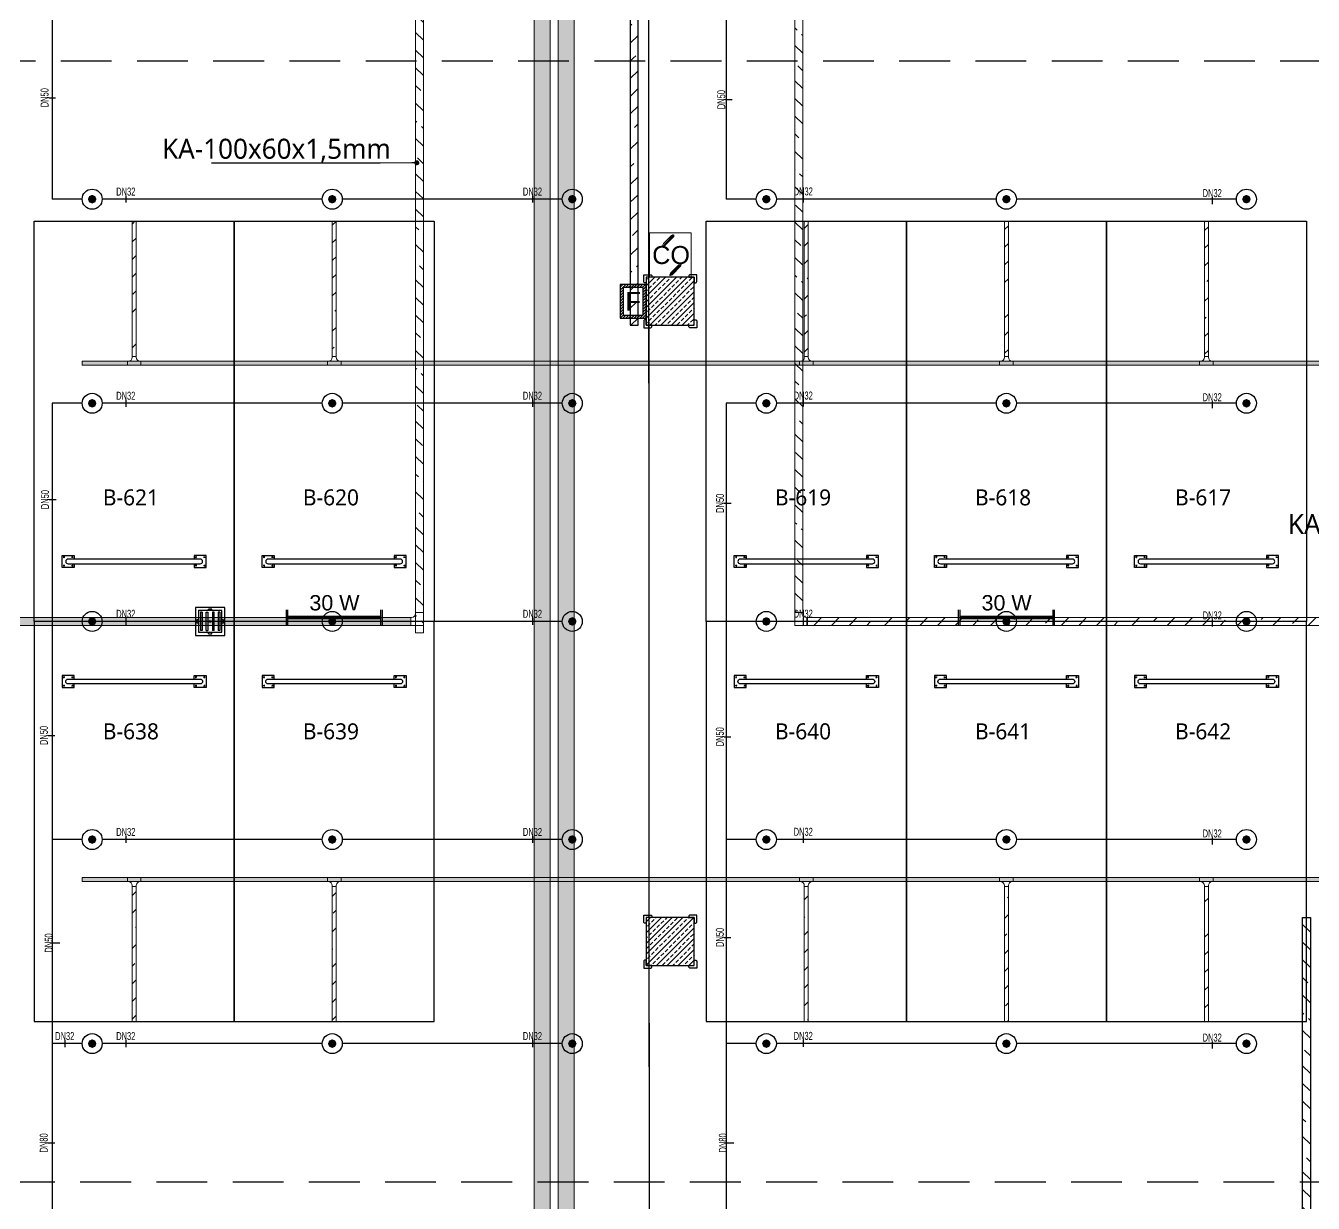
# Model space of a CAD drawing. Header units: millimetres. Extents: x -379292 to 1221486, y 92049 to 447512.
# Drawn here: x -174710 to -158620, y 125550 to 140261 of the extents above; entities that cross this region are included whole.
import ezdxf
from ezdxf import colors
from ezdxf.entities.mleader import LeaderData, LeaderLine
from ezdxf.enums import TextEntityAlignment as Align
from ezdxf.math import Vec2, Vec3

# ---------------------------------------------------------------- set-up
doc = ezdxf.new("R2010")
doc.units = ezdxf.units.MM
doc.linetypes.add('HIDDEN', pattern=[9.525, 6.35, -3.175])
for name, color, linetype in [('-M-YNGN-BORUID', 7, 'Continuous'), ('-M-YNGN-BORUUZUN', 7, 'Continuous'), ('-M-YNGN-BORUYUK', 7, 'Continuous'), ('-M-YNGN-SPR-YUK', 7, 'Continuous'), ('-M-YNGN-ZON6-CAP-', 7, 'Continuous'), ('-M-YNGN-ZON6-SPR-', 7, 'Continuous'), ('04_RAIN INLET', 51, 'Continuous'), ('05_HATCH CONCRETE', 141, 'Continuous'), ('05_SYMBOL', 2, 'Continuous'), ('08_FIRE ALARM BUTTON', 4, 'Continuous'), ('08_LAMP', 4, 'Continuous'), ('202-A-Y-MahalAd', 141, 'Continuous'), ('AIRONN ZONLAMA', 4, 'Continuous'), ('E_CT_ZA', 6, 'Continuous'), ('EYazı', 7, 'Continuous')]:
    doc.layers.add(name, color=color, linetype=linetype)
doc.layers.add('-M-YNGN-SPR-CAPCIZGI', color=188, linetype='Continuous', plot=False)
for name, color, linetype, lineweight in [('-M-YNGN-ZON6', 2, 'SP', 30), ('08_DEDECTOR', 3, 'Continuous', 9), ('E_CT_AYDINLATMA', 3, 'Continuous', 9), ('E_CT_KIRMIZI', 1, 'Continuous', 9)]:
    doc.layers.add(name, color=color, linetype=linetype, lineweight=lineweight)
doc.styles.add('CIZGI', font='tahoma.ttf', dxfattribs={"width": 0.8, "oblique": 20})
doc.styles.add('HCAD', font='HCAD.SHX', dxfattribs={"width": 0.8, "height": 0.2})
doc.styles.add('PIPESIZE', font='hcad.shx', dxfattribs={"width": 0.8})
doc.styles.add('SPR-NOT', font='romans.shx')
doc.styles.get("Standard").update_dxf_attribs({"font": 'segoeuil.ttf'})
doc.styles.add('YAZI-2', font='arial.ttf', dxfattribs={"height": 2})
doc.styles.add('YAZI-2.5', font='arial.ttf', dxfattribs={"height": 2.5})
doc.styles.add('YAZI-3', font='arial.ttf', dxfattribs={"height": 3})
doc.linetypes.add('SP', pattern='A,2,-0.1,["SP",CIZGI,S=0.14,R=0.2,X=0,Y=-0.07],-0.255', length=2.355)
pattern_1 = [(225, (905000, -3e-07), (67.351921, -67.351921), []), (225, (904932.65, -3e-07), (67.351921, -67.351921), [47.625, -23.8125])]

# ---------------------------------------------------------------- blocks, each defined once
blk = doc.blocks.new('202_Vida')
at = {"color": 0, "linetype": 'ByBlock', "ltscale": 0.2}
for points in [[(1, 0), (-1, 0)], [(0, 1), (0, -1)]]:
    blk.add_lwpolyline(points, dxfattribs=at)
at = {"color": 0, "linetype": 'ByBlock'}
for radius in [0.42, 0.23, 0.155]:
    blk.add_circle((0, 0), radius, dxfattribs=at)
blk = doc.blocks.new('202_Stoper')
at = {"color": 0, "linetype": 'ByBlock'}
for points in [[(-750, -30), (-750, -75), (-900, -75), (-900, 75), (-750, 75), (-750, 30)], [(750, -30), (750, -75), (900, -75), (900, 75), (750, 75), (750, 30)]]:
    blk.add_lwpolyline(points, dxfattribs=at)
blk.add_lwpolyline([(825, -30, 1), (825, 30), (-825, 30, 1), (-825, -30)], format="xyb", close=True, dxfattribs=at)
at = {"color": 0, "linetype": 'ByBlock', "yscale": 10, "zscale": 10, "rotation": 180}
for p, xscale in [((-877, 53), -10), ((-772, 53), 10), ((772, 53), -10), ((877, 53), 10)]:
    blk.add_blockref('202_Vida', p, dxfattribs=dict(at, xscale=xscale))
at = {"color": 0, "linetype": 'ByBlock', "yscale": 10, "zscale": 10}
for p, xscale in [((-877, -52), 10), ((-772, -52), -10), ((772, -52), 10), ((877, -52), -10)]:
    blk.add_blockref('202_Vida', p, dxfattribs=dict(at, xscale=xscale))
blk = doc.blocks.new('202_Mahalblok')
at = {"color": 0, "linetype": 'ByBlock', "flags": 128}
blk.add_lwpolyline([(0, 0), (0, 5000), (2500, 5000), (2500, 0)], close=True, dxfattribs=at)
at = {"color": 252}
blk.add_blockref('202_Stoper', (1250, 750), dxfattribs=at)
at = {"color": 0, "linetype": 'ByBlock', "ltscale": 25}
blk.add_attdef('MAHALNO', text='', height=200, dxfattribs=at).set_placement((1209, 1390), align=Align.BOTTOM_CENTER)
blk = doc.blocks.new('202_Izgara')
at = {"color": 8, "ltscale": 25}
blk.add_circle((0, 0), 0.1, dxfattribs=at)
at = {"layer": '04_RAIN INLET', "color": 8}
for p, q in [((1.85, 1.75), (-1.85, 1.75)), ((-1.85, 1.75), (-1.85, -1.75)), ((1.85, -1.75), (1.85, 1.75)), ((1.45, 1.35), (-1.45, 1.35)), ((-1.45, 1.35), (-1.45, -1.35)), ((-1.2, 1.15), (-1.2, -1.15)), ((-1, 1.15), (-1.2, 1.15)), ((-1, 1.15), (-1, -1.15)), ((-0.5, -1.15), (-0.5, 1.15)), ((-0.5, 1.15), (-0.3, 1.15)), ((-0.3, 1.15), (-0.3, -1.15)), ((0.3, 1.15), (0.3, -1.15)), ((0.5, 1.15), (0.3, 1.15)), ((0.5, -1.15), (0.5, 1.15)), ((1, 1.15), (1, -1.15)), ((1.2, 1.15), (1, 1.15)), ((1.2, 1.15), (1.2, -1.15)), ((1.45, -1.35), (1.45, 1.35)), ((-1.45, -1.35), (1.45, -1.35)), ((-1, -1.15), (-1.2, -1.15)), ((-0.5, -1.15), (-0.3, -1.15)), ((0.5, -1.15), (0.3, -1.15)), ((1.2, -1.15), (1, -1.15)), ((-1.85, -1.75), (1.85, -1.75))]:
    blk.add_line(p, q, dxfattribs=at)
at = {"layer": '04_RAIN INLET', "color": 8, "ltscale": 50}
for p, q in [((-1.45, 0.2), (-1.65, 0.2)), ((0.2, 1.55), (-0.2, 1.55)), ((-0.2, 1.35), (-0.2, 1.55)), ((0.2, 1.35), (0.2, 1.55)), ((1.65, 0.2), (1.45, 0.2)), ((-1.45, -0.2), (-1.65, -0.2)), ((-0.2, -1.55), (-0.2, -1.35)), ((0.2, -1.55), (0.2, -1.35)), ((1.65, -0.2), (1.45, -0.2))]:
    blk.add_line(p, q, dxfattribs=at)
at = {"layer": '04_RAIN INLET', "color": 8, "ltscale": 50, "extrusion": (-2.89798e-21, 1.6744e-09, 1)}
for points in [[(-1.65, 0.2), (-1.65, -0.2)], [(1.65, -0.2), (1.65, 0.2)]]:
    blk.add_lwpolyline(points, dxfattribs=at)
at = {"layer": '04_RAIN INLET', "color": 8, "ltscale": 50, "extrusion": (-2.89798e-21, 1.6744e-09, 1), "elevation": 0}
blk.add_lwpolyline([(-0.2, -1.55), (0.2, -1.55)], dxfattribs=at)
blk = doc.blocks.new('bariyer')
at = {"color": 8, "ltscale": 25}
blk.add_lwpolyline([(0, -70), (15, -70, 0.414214), (30, -55), (30, 30), (-55, 30, 0.414214), (-70, 15), (-70, 0), (0, 0)], format="xyb", close=True, dxfattribs=at)
blk = doc.blocks.new('OtoParkBodrumKatMimari')
at = {"layer": '05_HATCH CONCRETE'}
h = blk.add_hatch(dxfattribs=at)
h.set_pattern_fill('ANSI33', color=8, scale=15, angle=180, style=0)
h.set_pattern_definition(pattern_1)
h.paths.add_polyline_path([(80000, 36300), (79400, 36300), (79400, 35700), (80000, 35700)])
h = blk.add_hatch(dxfattribs=at)
h.set_pattern_fill('ANSI33', color=8, scale=15, angle=180, style=0)
h.set_pattern_definition(pattern_1)
h.paths.add_polyline_path([(80000, 28300), (79400, 28300), (79400, 27700), (80000, 27700)])
at = {"color": 5}
for points in [[(80000, 36300), (79400, 36300), (79400, 35700), (80000, 35700)], [(80000, 28300), (79400, 28300), (79400, 27700), (80000, 27700)]]:
    blk.add_lwpolyline(points, close=True, dxfattribs=at)
at = {"layer": '05_SYMBOL', "color": 252, "linetype": 'HIDDEN', "ltscale": 100}
blk.add_lwpolyline([(48161, 25484, 0.179563), (49466, 25000), (104855, 25000, 0.215217), (106355, 25677), (115176, 35677, 0.645796), (113676, 39000), (37847, 39000, 0.695543), (36543, 35484), (48161, 25484)], format="xyb", dxfattribs=at)
at = {"layer": '04_RAIN INLET', "xscale": 100, "yscale": 100, "zscale": 100, "rotation": 359.9999999845318}
blk.add_blockref('202_Izgara', (73950, 32000), dxfattribs=at)
at = {"layer": '05_SYMBOL', "color": 8, "xscale": -1}
for p in [(79400, 36300), (79400, 28300)]:
    blk.add_blockref('bariyer', p, dxfattribs=at)
at = {"layer": '05_SYMBOL', "color": 8}
for p in [(80000, 36300), (80000, 28300)]:
    blk.add_blockref('bariyer', p, dxfattribs=at)
at = {"layer": '05_SYMBOL', "color": 8, "rotation": 180}
for p in [(79400, 35700), (79400, 27700)]:
    blk.add_blockref('bariyer', p, dxfattribs=at)
at = {"layer": '05_SYMBOL', "color": 8, "xscale": -1, "rotation": 180}
for p in [(80000, 35700), (80000, 27700)]:
    blk.add_blockref('bariyer', p, dxfattribs=at)
at = {"layer": '202-A-Y-MahalAd', "color": 8, "ltscale": 25}
for p, values in [((71750, 32000), {'MAHALNO': 'B-621'}), ((74250, 32000), {'MAHALNO': 'B-620'}), ((80150, 32000), {'MAHALNO': 'B-619'}), ((82650, 32000), {'MAHALNO': 'B-618'}), ((85150, 32000), {'MAHALNO': 'B-617'})]:
    blk.add_blockref('202_Mahalblok', p, dxfattribs=at).add_auto_attribs(values)
ref = blk.add_blockref('202_Mahalblok', (71750, 32000), dxfattribs=dict(at, xscale=-1, rotation=180))
ref.add_attrib('MAHALNO', 'B-638', dxfattribs={"layer": '0', "color": 0, "linetype": 'ByBlock', "ltscale": 25, "height": 200}).set_placement((72959, 30467), align=Align.BOTTOM_CENTER)
ref = blk.add_blockref('202_Mahalblok', (74250, 32000), dxfattribs=dict(at, xscale=-1, rotation=180))
ref.add_attrib('MAHALNO', 'B-639', dxfattribs={"layer": '0', "color": 0, "linetype": 'ByBlock', "ltscale": 25, "height": 200}).set_placement((75459, 30467), align=Align.BOTTOM_CENTER)
ref = blk.add_blockref('202_Mahalblok', (80150, 32000), dxfattribs=dict(at, xscale=-1, rotation=180))
ref.add_attrib('MAHALNO', 'B-640', dxfattribs={"layer": '0', "color": 0, "linetype": 'ByBlock', "ltscale": 25, "height": 200}).set_placement((81359, 30467), align=Align.BOTTOM_CENTER)
ref = blk.add_blockref('202_Mahalblok', (82650, 32000), dxfattribs=dict(at, xscale=-1, rotation=180))
ref.add_attrib('MAHALNO', 'B-641', dxfattribs={"layer": '0', "color": 0, "linetype": 'ByBlock', "ltscale": 25, "height": 200}).set_placement((83859, 30467), align=Align.BOTTOM_CENTER)
ref = blk.add_blockref('202_Mahalblok', (85150, 32000), dxfattribs=dict(at, xscale=-1, rotation=180))
ref.add_attrib('MAHALNO', 'B-642', dxfattribs={"layer": '0', "color": 0, "linetype": 'ByBlock', "ltscale": 25, "height": 200}).set_placement((86359, 30467), align=Align.BOTTOM_CENTER)
blk = doc.blocks.new('SPRKL100')
at = {"layer": '-M-YNGN-SPR-CAPCIZGI'}
blk.add_line((0, 0.43), (0, -0.43), dxfattribs=at)
at = {"layer": '-M-YNGN-BORUID', "color": 0, "style": 'HCAD', "width": 0.8, "flags": 1}
blk.add_attdef('DIC', text='', height=0.4, dxfattribs=at).set_placement((0, -1.69), align=Align.CENTER)
at = {"layer": '-M-YNGN-BORUUZUN', "color": 0, "style": 'HCAD', "width": 0.7}
blk.add_attdef('BOY', text='', height=0.8, dxfattribs=at).set_placement((0, -1.08), align=Align.CENTER)
at = {"layer": '-M-YNGN-BORUYUK', "color": 6, "style": 'PIPESIZE', "width": 0.8}
blk.add_attdef('YUK', text='', height=0.5, dxfattribs=at).set_placement((0, 1.87), align=Align.CENTER)
at = {"color": 0, "style": 'PIPESIZE', "width": 0.7}
blk.add_attdef('CAP', text='', height=1, dxfattribs=at).set_placement((0, 0.45), align=Align.CENTER)
blk = doc.blocks.new('SP-C-UP-12')
at = {"ltscale": 10}
blk.add_line((0, 0), (0, 0), dxfattribs=at)
at = {"color": 1, "linetype": 'Continuous'}
blk.add_circle((0, 0), 12.5, dxfattribs=at)
at = {"ltscale": 10}
for points in [[(-5.4, 0), (-3.8, 3.8), (-3.8, -3.8), (0, 5.4)], [(-3.8, -3.8), (0, 5.4), (0, -5.4), (3.8, 3.8)], [(0, -5.4), (3.8, 3.8), (3.8, -3.8), (5.4, 0)]]:
    blk.add_solid(points, dxfattribs=at)
at = {"layer": '-M-YNGN-SPR-YUK', "style": 'SPR-NOT', "width": 0.5, "flags": 9}
for tag, p in [('YUK', (0, 17.8)), ('CAP', (0, 14.4)), ('TIP', (0.2, 10.8))]:
    blk.add_attdef(tag, text='', height=2.5, dxfattribs=at).set_placement(p, align=Align.MIDDLE_CENTER)
blk = doc.blocks.new('A$C69E8D8A3')
at = {"layer": '-M-YNGN-ZON6', "ltscale": 500}
for p, q in [((-1888.5, 6524.4), (-1888.5, 3591.9)), ((-1046, 6524.4), (-1046, 3591.9)), ((-1851, 3591.9), (-1888.5, 3591.9)), ((-1551, 3591.9), (-1826, 3591.9)), ((-1251, 3591.9), (-1526, 3591.9)), ((-1008.5, 3591.9), (-1046, 3591.9)), ((-708.5, 3591.9), (-983.5, 3591.9)), ((-408.5, 3591.9), (-683.5, 3591.9)), ((-1851, 3336.9), (-1888.5, 3336.9)), ((-1888.5, 3336.9), (-1888.5, 330.9)), ((-1551, 3336.9), (-1826, 3336.9)), ((-1251, 3336.9), (-1526, 3336.9)), ((-1046, 3336.9), (-1046, 330.9)), ((-1008.5, 3336.9), (-1046, 3336.9)), ((-708.5, 3336.9), (-983.5, 3336.9)), ((-408.5, 3336.9), (-683.5, 3336.9)), ((-1851, 3064.4), (-1888.5, 3064.4)), ((-1551, 3064.4), (-1826, 3064.4)), ((-1251, 3064.4), (-1526, 3064.4)), ((-1008.5, 3064.4), (-1046, 3064.4)), ((-708.5, 3064.4), (-983.5, 3064.4)), ((-408.5, 3064.4), (-683.5, 3064.4)), ((-1851, 2791.9), (-1888.5, 2791.9)), ((-1551, 2791.9), (-1826, 2791.9)), ((-1251, 2791.9), (-1526, 2791.9)), ((-1008.5, 2791.9), (-1046, 2791.9)), ((-708.5, 2791.9), (-983.5, 2791.9)), ((-408.5, 2791.9), (-683.5, 2791.9)), ((-1851, 2536.9), (-1888.5, 2536.9)), ((-1551, 2536.9), (-1826, 2536.9)), ((-1251, 2536.9), (-1526, 2536.9)), ((-1008.5, 2536.9), (-1046, 2536.9)), ((-708.5, 2536.9), (-983.5, 2536.9)), ((-408.5, 2536.9), (-683.5, 2536.9))]:
    blk.add_line(p, q, dxfattribs=at)
at = {"layer": '-M-YNGN-ZON6-CAP-'}
ref = blk.add_blockref('SPRKL100', (-1888.5, 3718.7), dxfattribs=dict(at, xscale=10.00000000000001, yscale=10.00000000000001, zscale=10.00000000000001, rotation=90))
ref.add_attrib('CAP', 'DN50', dxfattribs={"layer": '0', "color": 0, "height": 10, "rotation": 90, "style": 'PIPESIZE', "width": 0.7}).set_placement((-1893, 3718.7), align=Align.CENTER)
ref = blk.add_blockref('SPRKL100', (-1042.8, 3716.3), dxfattribs=dict(at, xscale=10.00000000000001, yscale=10.00000000000001, zscale=10.00000000000001, rotation=90))
ref.add_attrib('CAP', 'DN50', dxfattribs={"layer": '0', "color": 0, "height": 10, "rotation": 90, "style": 'PIPESIZE', "width": 0.7}).set_placement((-1047.3, 3716.3), align=Align.CENTER)
ref = blk.add_blockref('SPRKL100', (-1796.5, 3591.9), dxfattribs=dict(at, xscale=10, yscale=10, zscale=10))
ref.add_attrib('CAP', 'DN32', dxfattribs={"layer": '0', "color": 0, "height": 10, "style": 'PIPESIZE', "width": 0.7}).set_placement((-1796.5, 3596.4), align=Align.CENTER)
ref = blk.add_blockref('SPRKL100', (-1288.3, 3591.9), dxfattribs=dict(at, xscale=10, yscale=10, zscale=10))
ref.add_attrib('CAP', 'DN32', dxfattribs={"layer": '0', "color": 0, "height": 10, "style": 'PIPESIZE', "width": 0.7}).set_placement((-1288.3, 3596.4), align=Align.CENTER)
ref = blk.add_blockref('SPRKL100', (-949.9, 3592.1), dxfattribs=dict(at, xscale=10, yscale=10, zscale=10))
ref.add_attrib('CAP', 'DN32', dxfattribs={"layer": '0', "color": 0, "height": 10, "style": 'PIPESIZE', "width": 0.7}).set_placement((-949.9, 3596.6), align=Align.CENTER)
ref = blk.add_blockref('SPRKL100', (-438.8, 3590), dxfattribs=dict(at, xscale=10, yscale=10, zscale=10))
ref.add_attrib('CAP', 'DN32', dxfattribs={"layer": '0', "color": 0, "height": 10, "style": 'PIPESIZE', "width": 0.7}).set_placement((-438.8, 3594.5), align=Align.CENTER)
ref = blk.add_blockref('SPRKL100', (-1796.5, 3336.9), dxfattribs=dict(at, xscale=10, yscale=10, zscale=10))
ref.add_attrib('CAP', 'DN32', dxfattribs={"layer": '0', "color": 0, "height": 10, "style": 'PIPESIZE', "width": 0.7}).set_placement((-1796.5, 3341.4), align=Align.CENTER)
ref = blk.add_blockref('SPRKL100', (-1288.3, 3336.9), dxfattribs=dict(at, xscale=10, yscale=10, zscale=10))
ref.add_attrib('CAP', 'DN32', dxfattribs={"layer": '0', "color": 0, "height": 10, "style": 'PIPESIZE', "width": 0.7}).set_placement((-1288.3, 3341.4), align=Align.CENTER)
ref = blk.add_blockref('SPRKL100', (-949.9, 3337.1), dxfattribs=dict(at, xscale=10, yscale=10, zscale=10))
ref.add_attrib('CAP', 'DN32', dxfattribs={"layer": '0', "color": 0, "height": 10, "style": 'PIPESIZE', "width": 0.7}).set_placement((-949.9, 3341.6), align=Align.CENTER)
ref = blk.add_blockref('SPRKL100', (-438.8, 3335), dxfattribs=dict(at, xscale=10, yscale=10, zscale=10))
ref.add_attrib('CAP', 'DN32', dxfattribs={"layer": '0', "color": 0, "height": 10, "style": 'PIPESIZE', "width": 0.7}).set_placement((-438.8, 3339.5), align=Align.CENTER)
ref = blk.add_blockref('SPRKL100', (-1888, 3216.6), dxfattribs=dict(at, xscale=10.00000000000001, yscale=10.00000000000001, zscale=10.00000000000001, rotation=90))
ref.add_attrib('CAP', 'DN50', dxfattribs={"layer": '0', "color": 0, "height": 10, "rotation": 90, "style": 'PIPESIZE', "width": 0.7}).set_placement((-1892.5, 3216.6), align=Align.CENTER)
ref = blk.add_blockref('SPRKL100', (-1044.4, 3212), dxfattribs=dict(at, xscale=10.00000000000001, yscale=10.00000000000001, zscale=10.00000000000001, rotation=90))
ref.add_attrib('CAP', 'DN50', dxfattribs={"layer": '0', "color": 0, "height": 10, "rotation": 90, "style": 'PIPESIZE', "width": 0.7}).set_placement((-1048.9, 3212), align=Align.CENTER)
ref = blk.add_blockref('SPRKL100', (-1796.5, 3064.4), dxfattribs=dict(at, xscale=10, yscale=10, zscale=10))
ref.add_attrib('CAP', 'DN32', dxfattribs={"layer": '0', "color": 0, "height": 10, "style": 'PIPESIZE', "width": 0.7}).set_placement((-1796.5, 3068.9), align=Align.CENTER)
ref = blk.add_blockref('SPRKL100', (-1288.3, 3064.4), dxfattribs=dict(at, xscale=10, yscale=10, zscale=10))
ref.add_attrib('CAP', 'DN32', dxfattribs={"layer": '0', "color": 0, "height": 10, "style": 'PIPESIZE', "width": 0.7}).set_placement((-1288.3, 3068.9), align=Align.CENTER)
ref = blk.add_blockref('SPRKL100', (-949.9, 3064.6), dxfattribs=dict(at, xscale=10, yscale=10, zscale=10))
ref.add_attrib('CAP', 'DN32', dxfattribs={"layer": '0', "color": 0, "height": 10, "style": 'PIPESIZE', "width": 0.7}).set_placement((-949.9, 3069.1), align=Align.CENTER)
ref = blk.add_blockref('SPRKL100', (-438.8, 3062.5), dxfattribs=dict(at, xscale=10, yscale=10, zscale=10))
ref.add_attrib('CAP', 'DN32', dxfattribs={"layer": '0', "color": 0, "height": 10, "style": 'PIPESIZE', "width": 0.7}).set_placement((-438.8, 3067), align=Align.CENTER)
ref = blk.add_blockref('SPRKL100', (-1889.4, 2921.9), dxfattribs=dict(at, xscale=10.00000000000001, yscale=10.00000000000001, zscale=10.00000000000001, rotation=90))
ref.add_attrib('CAP', 'DN50', dxfattribs={"layer": '0', "color": 0, "height": 10, "rotation": 90, "style": 'PIPESIZE', "width": 0.7}).set_placement((-1893.9, 2921.9), align=Align.CENTER)
ref = blk.add_blockref('SPRKL100', (-1044.6, 2920.3), dxfattribs=dict(at, xscale=10.00000000000001, yscale=10.00000000000001, zscale=10.00000000000001, rotation=90))
ref.add_attrib('CAP', 'DN50', dxfattribs={"layer": '0', "color": 0, "height": 10, "rotation": 90, "style": 'PIPESIZE', "width": 0.7}).set_placement((-1049.1, 2920.3), align=Align.CENTER)
ref = blk.add_blockref('SPRKL100', (-1796.5, 2791.9), dxfattribs=dict(at, xscale=10, yscale=10, zscale=10))
ref.add_attrib('CAP', 'DN32', dxfattribs={"layer": '0', "color": 0, "height": 10, "style": 'PIPESIZE', "width": 0.7}).set_placement((-1796.5, 2796.4), align=Align.CENTER)
ref = blk.add_blockref('SPRKL100', (-1288.3, 2791.9), dxfattribs=dict(at, xscale=10, yscale=10, zscale=10))
ref.add_attrib('CAP', 'DN32', dxfattribs={"layer": '0', "color": 0, "height": 10, "style": 'PIPESIZE', "width": 0.7}).set_placement((-1288.3, 2796.4), align=Align.CENTER)
ref = blk.add_blockref('SPRKL100', (-949.9, 2792.1), dxfattribs=dict(at, xscale=10, yscale=10, zscale=10))
ref.add_attrib('CAP', 'DN32', dxfattribs={"layer": '0', "color": 0, "height": 10, "style": 'PIPESIZE', "width": 0.7}).set_placement((-949.9, 2796.6), align=Align.CENTER)
ref = blk.add_blockref('SPRKL100', (-438.8, 2790), dxfattribs=dict(at, xscale=10, yscale=10, zscale=10))
ref.add_attrib('CAP', 'DN32', dxfattribs={"layer": '0', "color": 0, "height": 10, "style": 'PIPESIZE', "width": 0.7}).set_placement((-438.8, 2794.5), align=Align.CENTER)
ref = blk.add_blockref('SPRKL100', (-1883.3, 2662.7), dxfattribs=dict(at, xscale=10.00000000000001, yscale=10.00000000000001, zscale=10.00000000000001, rotation=90))
ref.add_attrib('CAP', 'DN50', dxfattribs={"layer": '0', "color": 0, "height": 10, "rotation": 90, "style": 'PIPESIZE', "width": 0.7}).set_placement((-1887.8, 2662.7), align=Align.CENTER)
ref = blk.add_blockref('SPRKL100', (-1044.6, 2669.6), dxfattribs=dict(at, xscale=10.00000000000001, yscale=10.00000000000001, zscale=10.00000000000001, rotation=90))
ref.add_attrib('CAP', 'DN50', dxfattribs={"layer": '0', "color": 0, "height": 10, "rotation": 90, "style": 'PIPESIZE', "width": 0.7}).set_placement((-1049.1, 2669.6), align=Align.CENTER)
ref = blk.add_blockref('SPRKL100', (-1872.8, 2536.9), dxfattribs=dict(at, xscale=10, yscale=10, zscale=10))
ref.add_attrib('CAP', 'DN32', dxfattribs={"layer": '0', "color": 0, "height": 10, "style": 'PIPESIZE', "width": 0.7}).set_placement((-1872.8, 2541.4), align=Align.CENTER)
ref = blk.add_blockref('SPRKL100', (-1796.5, 2536.9), dxfattribs=dict(at, xscale=10, yscale=10, zscale=10))
ref.add_attrib('CAP', 'DN32', dxfattribs={"layer": '0', "color": 0, "height": 10, "style": 'PIPESIZE', "width": 0.7}).set_placement((-1796.5, 2541.4), align=Align.CENTER)
ref = blk.add_blockref('SPRKL100', (-1288.3, 2536.9), dxfattribs=dict(at, xscale=10, yscale=10, zscale=10))
ref.add_attrib('CAP', 'DN32', dxfattribs={"layer": '0', "color": 0, "height": 10, "style": 'PIPESIZE', "width": 0.7}).set_placement((-1288.3, 2541.4), align=Align.CENTER)
ref = blk.add_blockref('SPRKL100', (-949.9, 2537.1), dxfattribs=dict(at, xscale=10, yscale=10, zscale=10))
ref.add_attrib('CAP', 'DN32', dxfattribs={"layer": '0', "color": 0, "height": 10, "style": 'PIPESIZE', "width": 0.7}).set_placement((-949.9, 2541.6), align=Align.CENTER)
ref = blk.add_blockref('SPRKL100', (-438.8, 2535), dxfattribs=dict(at, xscale=10, yscale=10, zscale=10))
ref.add_attrib('CAP', 'DN32', dxfattribs={"layer": '0', "color": 0, "height": 10, "style": 'PIPESIZE', "width": 0.7}).set_placement((-438.8, 2539.5), align=Align.CENTER)
ref = blk.add_blockref('SPRKL100', (-1889.5, 2412.9), dxfattribs=dict(at, xscale=10.00000000000001, yscale=10.00000000000001, zscale=10.00000000000001, rotation=90))
ref.add_attrib('CAP', 'DN80', dxfattribs={"layer": '0', "color": 0, "height": 10, "rotation": 90, "style": 'PIPESIZE', "width": 0.7}).set_placement((-1894, 2412.9), align=Align.CENTER)
ref = blk.add_blockref('SPRKL100', (-1040.8, 2412.9), dxfattribs=dict(at, xscale=10.00000000000001, yscale=10.00000000000001, zscale=10.00000000000001, rotation=90))
ref.add_attrib('CAP', 'DN80', dxfattribs={"layer": '0', "color": 0, "height": 10, "rotation": 90, "style": 'PIPESIZE', "width": 0.7}).set_placement((-1045.3, 2412.9), align=Align.CENTER)
at = {"layer": '-M-YNGN-ZON6-SPR-', "rotation": 180}
for p in [(-1838.5, 3591.9), (-1538.5, 3591.9), (-1238.5, 3591.9), (-996, 3591.9), (-696, 3591.9), (-396, 3591.9), (-1838.5, 3336.9), (-1538.5, 3336.9), (-1238.5, 3336.9), (-996, 3336.9), (-696, 3336.9), (-396, 3336.9), (-1838.5, 3064.4), (-1538.5, 3064.4), (-1238.5, 3064.4), (-996, 3064.4), (-696, 3064.4), (-396, 3064.4), (-1838.5, 2791.9), (-1538.5, 2791.9), (-1238.5, 2791.9), (-996, 2791.9), (-696, 2791.9), (-396, 2791.9), (-1838.5, 2536.9), (-1538.5, 2536.9), (-1238.5, 2536.9), (-996, 2536.9), (-696, 2536.9), (-396, 2536.9)]:
    blk.add_blockref('SP-C-UP-12', p, dxfattribs=at)
blk = doc.blocks.new('*U584')
h = blk.add_hatch()
h.set_pattern_fill('ANSI33', color=0, scale=50, angle=1, style=0)
h.paths.add_polyline_path([(-1943, 100), (26164, 100), (26164, 0), (-1943, 0)])
at = {"color": 0}
blk.add_lwpolyline([(-1943, 100), (26164, 100), (26164, 0), (-1943, 0)], close=True, dxfattribs=at)
at = {"ltscale": 25, "flags": 1}
for tag, p in [('YUKSEKLIK', (-229, -149)), ('KALINLIK', (-229, -213))]:
    blk.add_attdef(tag, p, '', height=50, dxfattribs=at)
blk = doc.blocks.new('*U585')
h = blk.add_hatch()
h.set_pattern_fill('ANSI33', color=0, scale=50, angle=1, style=0)
h.paths.add_polyline_path([(-10492, 100), (10053, 100), (10053, 0), (-10492, 0)])
at = {"color": 0}
blk.add_lwpolyline([(-10492, 100), (10053, 100), (10053, 0), (-10492, 0)], close=True, dxfattribs=at)
at = {"ltscale": 25, "flags": 1}
for tag, p in [('YUKSEKLIK', (-229, -149)), ('KALINLIK', (-229, -213))]:
    blk.add_attdef(tag, p, '', height=50, dxfattribs=at)
blk = doc.blocks.new('*U592')
h = blk.add_hatch()
h.set_pattern_fill('ANSI33', color=0, scale=50, angle=1, style=0)
h.paths.add_polyline_path([(-1474, 100), (6306, 100), (6306, 0), (-1474, 0)])
at = {"color": 0}
blk.add_lwpolyline([(-1474, 100), (6306, 100), (6306, 0), (-1474, 0)], close=True, dxfattribs=at)
at = {"ltscale": 25, "flags": 1}
for tag, p in [('YUKSEKLIK', (-229, -149)), ('KALINLIK', (-229, -213))]:
    blk.add_attdef(tag, p, '', height=50, dxfattribs=at)
blk = doc.blocks.new('*U152')
at = {"color": 0}
for p, q in [((0, 0), (0, 264)), ((0, 264), (264, 264)), ((264, 164), (150, 164)), ((160, 264), (160, 164)), ((0, 104), (100, 104)), ((100, 0), (100, 114))]:
    blk.add_line(p, q, dxfattribs=at)
blk.add_arc((150, 114), 50, 90, 180, dxfattribs=at)
blk = doc.blocks.new('*U633')
h = blk.add_hatch()
h.set_pattern_fill('ANSI33', color=0, scale=50, angle=1, style=0)
h.paths.add_polyline_path([(-7839, 100), (-361, 100), (-361, 0), (-7839, 0)])
at = {"color": 0}
blk.add_lwpolyline([(-7839, 100), (-361, 100), (-361, 0), (-7839, 0)], close=True, dxfattribs=at)
at = {"ltscale": 25, "flags": 1}
for tag, p in [('YUKSEKLIK', (-229, -149)), ('KALINLIK', (-229, -213))]:
    blk.add_attdef(tag, p, '', height=50, dxfattribs=at)
blk = doc.blocks.new('*U153')
at = {"color": 0}
for p, q in [((0, 264), (-264, 264)), ((-264, 164), (-150, 164)), ((-160, 264), (-160, 164)), ((0, 0), (0, 264)), ((-100, 0), (-100, 114)), ((0, 104), (-100, 104))]:
    blk.add_line(p, q, dxfattribs=at)
blk.add_arc((-150, 114), 50, 0, 90, dxfattribs=at)
blk = doc.blocks.new('*U748')
h = blk.add_hatch()
h.set_pattern_fill('ANSI33', color=0, scale=50, angle=1, style=0)
h.paths.add_polyline_path([(-38442, 50), (-232, 50), (-232, 0), (-38442, 0)])
at = {"color": 0}
blk.add_lwpolyline([(-38442, 50), (-232, 50), (-232, 0), (-38442, 0)], close=True, dxfattribs=at)
at = {"ltscale": 25, "flags": 1}
for tag, p in [('YUKSEKLIK', (-229, -149)), ('KALINLIK', (-229, -213))]:
    blk.add_attdef(tag, p, '', height=50, dxfattribs=at)
blk = doc.blocks.new('*U749')
h = blk.add_hatch()
h.set_pattern_fill('ANSI33', color=0, scale=50, angle=1, style=0)
h.paths.add_polyline_path([(-43796, 50), (-232, 50), (-232, 0), (-43796, 0)])
at = {"color": 0}
blk.add_lwpolyline([(-43796, 50), (-232, 50), (-232, 0), (-43796, 0)], close=True, dxfattribs=at)
at = {"ltscale": 25, "flags": 1}
for tag, p in [('YUKSEKLIK', (-229, -149)), ('KALINLIK', (-229, -213))]:
    blk.add_attdef(tag, p, '', height=50, dxfattribs=at)
blk = doc.blocks.new('*U962')
h = blk.add_hatch()
h.set_pattern_fill('ANSI33', color=0, scale=50, angle=1, style=0)
h.paths.add_polyline_path([(-4141, 100), (259, 100), (259, 0), (-4141, 0)])
at = {"color": 0}
blk.add_lwpolyline([(-4141, 100), (259, 100), (259, 0), (-4141, 0)], close=True, dxfattribs=at)
at = {"ltscale": 25, "flags": 1}
for tag, p in [('YUKSEKLIK', (-229, -149)), ('KALINLIK', (-229, -213))]:
    blk.add_attdef(tag, p, '', height=50, dxfattribs=at)
blk = doc.blocks.new('*U968')
h = blk.add_hatch()
h.set_pattern_fill('ANSI33', color=0, scale=50, angle=1, style=0)
h.paths.add_polyline_path([(-4141, 100), (368, 100), (368, 0), (-4141, 0)])
at = {"color": 0}
blk.add_lwpolyline([(-4141, 100), (368, 100), (368, 0), (-4141, 0)], close=True, dxfattribs=at)
at = {"ltscale": 25, "flags": 1}
for tag, p in [('YUKSEKLIK', (-229, -149)), ('KALINLIK', (-229, -213))]:
    blk.add_attdef(tag, p, '', height=50, dxfattribs=at)
blk = doc.blocks.new('*U976')
h = blk.add_hatch()
h.set_pattern_fill('ANSI33', color=0, scale=50, angle=1, style=0)
h.paths.add_polyline_path([(-78994, 200), (5063, 200), (5063, 0), (-78994, 0)])
at = {"color": 0}
blk.add_lwpolyline([(-78994, 200), (5063, 200), (5063, 0), (-78994, 0)], close=True, dxfattribs=at)
at = {"ltscale": 25, "flags": 1}
for tag, p in [('YUKSEKLIK', (-229, -149)), ('KALINLIK', (-229, -213))]:
    blk.add_attdef(tag, p, '', height=50, dxfattribs=at)
blk = doc.blocks.new('*U978')
h = blk.add_hatch()
h.set_pattern_fill('ANSI33', color=0, scale=50, angle=1, style=0)
h.paths.add_polyline_path([(-79395, 200), (-9, 200), (-9, 0), (-79395, 0)])
at = {"color": 0}
blk.add_lwpolyline([(-79395, 200), (-9, 200), (-9, 0), (-79395, 0)], close=True, dxfattribs=at)
at = {"ltscale": 25, "flags": 1}
for tag, p in [('YUKSEKLIK', (-229, -149)), ('KALINLIK', (-229, -213))]:
    blk.add_attdef(tag, p, '', height=50, dxfattribs=at)
blk = doc.blocks.new('_DOT')
at = {"color": 0, "linetype": 'ByBlock'}
blk.add_line((-0.5, 0), (-1, 0), dxfattribs=at)
at = {"color": 0, "linetype": 'ByBlock', "const_width": 0.5}
blk.add_lwpolyline([(-0.25, 0, 1), (0.25, 0, 1)], format="xyb", close=True, dxfattribs=at)
blk = doc.blocks.new('40 W SIVA ÜSTÜ ETANJ LED 50')
at = {"layer": '08_LAMP'}
for p, q in [((-625, -100), (-625, 100)), ((-605, -100), (-605, 100)), ((-605, 15), (605, 15)), ((605, -100), (605, 100)), ((625, -100), (625, 100)), ((-605, -15), (605, -15))]:
    blk.add_line(p, q, dxfattribs=at)
at = {"layer": '08_LAMP', "color": 2, "style": 'YAZI-2'}
blk.add_text('30 W', height=200, dxfattribs=at).set_placement((0, 90), align=Align.CENTER)
blk = doc.blocks.new('CO 250')
at = {"layer": '08_DEDECTOR'}
for p, q in [((17, 243), (-84, 142)), ((45, 251), (-74, 132)), ((37, 223), (-64, 122)), ((45, 250), (45, 243)), ((114, -136), (-5, -255)), ((104, -126), (3, -227)), ((124, -146), (23, -247)), ((-5, -247), (-5, -255)), ((-5, -255), (3, -255))]:
    blk.add_line(p, q, dxfattribs=at)
at = {"layer": '08_DEDECTOR', "ltscale": 25}
blk.add_lwpolyline([(-262, 278), (-262, -278), (262, -278), (262, 278)], close=True, dxfattribs=at)
at = {"layer": '08_DEDECTOR'}
for centre, radius, start, end in [((37, 223), 27.7, 72.9688, 135), ((17, 243), 27.7, 315, 0), ((-55, 112), 41.6, 135, 180), ((-55, 112), 27.7, 135, 180), ((-55, 112), 13.9, 135, 180), ((95, -116), 13.9, 315, 350.4112), ((95, -116), 27.7, 315, 355.2224), ((95, -116), 41.6, 315, 356.817), ((23, -247), 27.7, 135, 180), ((3, -227), 27.7, 270, 315)]:
    blk.add_arc(centre, radius, start, end, dxfattribs=at)
at = {"layer": '08_DEDECTOR', "color": 3, "style": 'YAZI-3'}
blk.add_text('CO', height=225, dxfattribs=at).set_placement((-226, -113))
blk = doc.blocks.new('YIB ORT')
at = {"layer": '08_FIRE ALARM BUTTON'}
h = blk.add_hatch(dxfattribs=at)
h.set_pattern_fill('ANSI31', color=1, scale=3.125)
h.paths.add_polyline_path([(65.625, 168.75), (-65.625, 168.75), (-65.625, 84.375), (-50, 84.375), (-50, 153.125), (50, 153.125), (50, 15.625), (-50, 15.625), (-50, 84.375), (-65.625, 84.375), (-65.625, 0), (65.625, 0)])
for points in [[(-65.625, 168.75), (-65.625, 0), (65.625, 0), (65.625, 168.75)], [(-50, 153.125), (-50, 15.625), (50, 15.625), (50, 153.125)]]:
    blk.add_lwpolyline(points, close=True, dxfattribs=at)
at = {"layer": '08_FIRE ALARM BUTTON', "color": 3, "style": 'YAZI-2.5'}
blk.add_text('F', height=93.75, dxfattribs=at).set_placement((0, 84.375), align=Align.MIDDLE_CENTER)
blk = doc.blocks.new('*U1030')
h = blk.add_hatch()
h.set_pattern_fill('ANSI33', color=0, scale=50, angle=1, style=0)
h.paths.add_polyline_path([(-2093, 50), (-403, 50), (-403, 0), (-2093, 0)])
at = {"color": 0}
blk.add_lwpolyline([(-2093, 50), (-403, 50), (-403, 0), (-2093, 0)], close=True, dxfattribs=at)
at = {"ltscale": 25, "flags": 1}
for tag, p in [('YUKSEKLIK', (-229, -149)), ('KALINLIK', (-229, -213))]:
    blk.add_attdef(tag, p, '', height=50, dxfattribs=at)
blk = doc.blocks.new('*U1012')
at = {"color": 0}
for p, q in [((214, 214), (-164, 214)), ((-164, 164), (-50, 164)), ((-60, 214), (-60, 164)), ((0, 214), (214, 214)), ((214, 164), (100, 164)), ((110, 214), (110, 164)), ((0, 0), (0, 114)), ((0, 104), (50, 104)), ((50, 0), (50, 114))]:
    blk.add_line(p, q, dxfattribs=at)
for centre, start, end in [((-50, 114), 0, 90), ((100, 114), 90, 180)]:
    blk.add_arc(centre, 50, start, end, dxfattribs=at)

msp = doc.modelspace()

# ---------------------------------------------------------------- block references
at = {"color": 8}
msp.add_blockref('OtoParkBodrumKatMimari', (-246354.8, 100818.8), dxfattribs=at)

# ---------------------------------------------------------------- next in the draw order: linework, layer by layer
at = {"layer": 'AIRONN ZONLAMA', "color": 3, "ltscale": 25}
msp.add_lwpolyline([(-233504.6, 201649.1), (-233454.6, 179399.1), (-241154.6, 179399.1), (-241154.6, 161849.1), (-233504.6, 161849.1), (-233504.6, 157649.1), (-241354.6, 157761.1), (-180574.5, 105849.1), (-166904.6, 105899.1), (-166954.6, 208399.1), (-175954.6, 208399.1), (-175948.2, 201699.1), (-233504.6, 201699.1)], dxfattribs=at)
at = {"layer": 'AIRONN ZONLAMA', "color": 1, "ltscale": 25}
msp.add_lwpolyline([(-166904.6, 105899.1), (-166951.6, 202285.7)], dxfattribs=at)

# ---------------------------------------------------------------- next in the draw order: block references
at = {"layer": '-M-YNGN-ZON6', "ltscale": 25, "xscale": 10, "yscale": 10, "zscale": 10}
msp.add_blockref('A$C69E8D8A3', (-155494.7, 102175), dxfattribs=at)
at = {"layer": '08_DEDECTOR'}
msp.add_blockref('CO 250', (-166654.8, 137397.2), dxfattribs=at)
at = {"layer": '08_DEDECTOR', "xscale": 2.5, "yscale": 2.5, "zscale": 2.5}
msp.add_blockref('YIB ORT', (-167118.9, 136607.8), dxfattribs=at)
at = {"layer": '08_LAMP', "xscale": 0.96, "yscale": 0.96, "zscale": 0.96}
for p in [(-170852.1, 132869.8), (-162452.1, 132869.8)]:
    msp.add_blockref('40 W SIVA ÜSTÜ ETANJ LED 50', p, dxfattribs=at)
at = {"layer": 'E_CT_AYDINLATMA', "color": 5, "rotation": 270}
for name, p in [('*U978', (-168355.7, 108860.9)), ('*U976', (-168055.7, 109162.2))]:
    msp.add_blockref(name, p, dxfattribs=at)
at = {"layer": 'E_CT_AYDINLATMA'}
for name, p, rotation in [('*U592', (-169737.9, 134152.3), 90), ('*U633', (-164999.8, 140767.9), 90), ('*U584', (-171841.2, 132868.8), 180), ('*U585', (-154896.4, 132868.8), 180)]:
    msp.add_blockref(name, p, dxfattribs=dict(at, rotation=rotation))
at = {"layer": 'E_CT_AYDINLATMA', "color": 2, "xscale": -1}
for name, p, rotation in [('*U152', (-170001.9, 132768.8), 270), ('*U153', (-164835.8, 132768.8), 89.99999999999997)]:
    msp.add_blockref(name, p, dxfattribs=dict(at, rotation=rotation))
at = {"layer": 'E_CT_KIRMIZI', "color": 1, "xscale": -1}
for p, rotation in [((-173329.8, 135725.8), 89.9999999999999), ((-170829.8, 135725.8), 89.9999999999999), ((-164929.8, 135725.8), 89.9999999999999), ((-162429.8, 135725.8), 89.9999999999999), ((-159929.8, 135725.8), 89.9999999999999), ((-173379.8, 129911.7), 269.9999999999998), ((-170879.8, 129911.7), 269.9999999999998), ((-164979.8, 129911.7), 269.9999999999998), ((-162479.8, 129911.7), 269.9999999999998), ((-159979.8, 129911.7), 269.9999999999998)]:
    msp.add_blockref('*U1030', p, dxfattribs=dict(at, rotation=rotation))
at = {"layer": 'E_CT_KIRMIZI', "color": 2, "xscale": -1, "rotation": 180}
for p in [(-173379.8, 136232.8), (-170879.8, 136232.8), (-164979.8, 136232.8), (-162479.8, 136232.8), (-159979.8, 136232.8)]:
    msp.add_blockref('*U1012', p, dxfattribs=at)
at = {"layer": 'E_CT_KIRMIZI', "color": 1, "rotation": 180}
for name, p in [('*U749', (-174236.7, 136068.8)), ('*U748', (-174236.7, 129618.8))]:
    msp.add_blockref(name, p, dxfattribs=at)
at = {"layer": 'E_CT_KIRMIZI', "color": 2, "xscale": -1}
for p in [(-173329.8, 129404.8), (-170829.8, 129404.8), (-164929.8, 129404.8), (-162429.8, 129404.8), (-159929.8, 129404.8)]:
    msp.add_blockref('*U1012', p, dxfattribs=at)
at = {"layer": 'E_CT_ZA', "color": 112, "xscale": -1, "rotation": 270}
msp.add_blockref('*U962', (-167154.8, 140659.6), dxfattribs=at)
at = {"layer": 'E_CT_ZA', "color": 112, "rotation": 270}
msp.add_blockref('*U968', (-158754.8, 124978), dxfattribs=at)

# ---------------------------------------------------------------- next in the draw order: leaders
at = {"layer": 'EYazı', "color": 7}
ml = msp.add_multileader_mtext('Standard', dxfattribs=at)
ml.set_content('KA-100x60x1,5mm', color=7)
ml.set_leader_properties(color=1)
ml.set_arrow_properties(name='DOT')
ml.build(insert=Vec2(0, 0))
ml.multileader.update_dxf_attribs({"text_left_attachment_type": 6, "text_right_attachment_type": 6, "dogleg_length": 50, "arrow_head_size": 62.5})
ctx = ml.context
ctx.base_point, ctx.char_height, ctx.arrow_head_size, ctx.landing_gap_size, ctx.plane_origin = Vec3(-173031.7, 138542.6), 250, 62.5, 25, Vec3(-170838.5, 138499)
ctx.left_attachment, ctx.right_attachment = 6, 6
notes = []
notes.append((ctx, [(0, (1, 1, 0), (-170280.6, 138542.6), (-1, 0), 62.5, [(0, [(-169822.8, 138549.3)], 0, [])])]))
ctx.mtext.insert, ctx.mtext.width, ctx.mtext.defined_height, ctx.mtext.line_spacing_style, ctx.mtext.flow_direction = Vec3(-173006.7, 138849.3), 2000, 439.9, 2, 5
ml = msp.add_multileader_mtext('Standard', dxfattribs=at)
ml.set_content('KA-100x60x1,5mm', color=7)
ml.set_leader_properties(color=1)
ml.set_arrow_properties(name='DOT')
ml.build(insert=Vec2(0, 0))
ml.multileader.update_dxf_attribs({"text_left_attachment_type": 6, "text_right_attachment_type": 6, "dogleg_length": 50, "arrow_head_size": 62.5})
ctx = ml.context
ctx.base_point, ctx.char_height, ctx.arrow_head_size, ctx.landing_gap_size, ctx.plane_origin = Vec3(-158961.1, 133854.8), 250, 62.5, 25, Vec3(-156767.9, 133811.1)
ctx.left_attachment, ctx.right_attachment = 6, 6
notes.append((ctx, [(0, (1, 1, 0), (-156210, 133854.8), (-1, 0), 62.5, [(0, [(-155926.7, 132868.8)], 0, [])])]))
ctx.mtext.insert, ctx.mtext.width, ctx.mtext.defined_height, ctx.mtext.line_spacing_style, ctx.mtext.flow_direction = Vec3(-158936.1, 134161.5), 2000, 439.9, 2, 5
for ctx, leaders in notes:
    for number, flags, end, landing, length, lines in leaders:
        leader = LeaderData()
        leader.index, (leader.has_last_leader_line, leader.has_dogleg_vector, leader.attachment_direction) = number, flags
        leader.last_leader_point, leader.dogleg_vector, leader.dogleg_length = Vec3(end), Vec3(landing), length
        for number, points, colour, breaks in lines:
            line = LeaderLine()
            line.index, line.vertices, line.color, line.breaks = number, Vec3.list(points), colors.encode_raw_color(colour), breaks
            leader.lines.append(line)
        ctx.leaders.append(leader)

doc.saveas('drawing.dxf')
